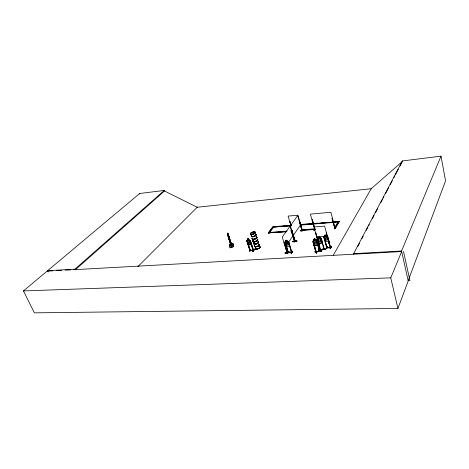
<?xml version="1.0" encoding="UTF-8"?>
<svg xmlns="http://www.w3.org/2000/svg" width="469" height="469" viewBox="0 0 469 469"><rect width="100%" height="100%" fill="white"/><g stroke="black" fill="none" stroke-linecap="round" stroke-linejoin="round"><path stroke-width="0.7" d="M289.555 246.26L289.649 245.047L289.602 246.301L286.623 246.495L285.85 245.293L284.912 242.051L285.211 241.617L288.13 241.418L288.67 241.781L291.835 252.445L291.431 252.492L291.349 252.041L291.73 252.088M317.566 244.66L314.547 245.926L317.566 244.66L317.613 243.259M322.045 242.749L322.08 241.33L322.045 242.749L319.055 244.027L318.252 242.965L317.32 239.612L318.492 238.639M254.005 232.243L253.559 232.108M253.917 232.378L253.612 232.243M253.459 232.495L253.471 232.178M251.947 234.324A2.556 1.014 -17.8 0 0 255.359 232.325A2.556 1.014 -17.8 0 0 251.46 232.642A2.556 1.014 -17.8 0 0 251.947 234.324L252.175 234.248M252.058 234.166L252.345 234.16M252 234.148L252.316 234.148M328.54 241.295L328.675 240.04L328.587 241.336L325.439 241.547L324.642 240.339M316.587 253.225C316.376 251.261 312.653 250.938 316.804 253.137L314.846 251.747M319.289 249.866L321.066 251.308L321.224 251.009L321.077 251.273M319.424 249.602L321.201 251.038M321.242 251.196L319.465 249.737M287.198 253.541L288.67 251.56M317.654 240.421L318.005 240.269L320.79 250.387L320.708 250M319.729 250.423L319.237 250.546L319.659 250.452M313.62 239.29L314.892 238.821L315.244 240.069L315.983 240.198L316.634 242.532L316.276 243.798L315.08 244.308L314.16 243.587L313.503 241.254L314.031 240.568L313.62 239.29L314.922 238.762L315.274 240.011L316.129 239.624L316.681 239.911L319.77 250.827L316.915 240.661M316.387 252.263L313.444 242.139L316.317 252.293M313.943 230.273L314.881 228.808M313.972 230.426L314.91 228.954M325.797 248.963L327.262 246.583L325.984 248.904M327.268 246.758L326.025 248.957M231.393 245.639L231.516 246.893M231.569 245.387L227.641 233.093L228.18 234.377M228.35 236.364L231.598 245.838L228.192 235.667L228.315 236.892M231.24 243.903L228.204 234.629L228.245 235.104M293.008 241.547C302.482 239.899 292.556 242.338 293.025 241.271M288.963 252.568L285.117 252.797L291.882 252.363L291.478 252.48M289.004 252.703L285.099 253.09L288.968 252.533M301.866 230.613L302.054 230.596M294.468 241.934L294.755 241.728L291.824 231.903M295.177 241.13L292.205 231.528L295.171 241.148C295.03 240.228 294.632 241.4 295.095 240.761M287.075 252.293L287.087 252.269M286.917 252.469L287.198 252.627M231.61 245.809L228.391 236.781M52.845 270.859L47.006 271.182L23.45 290.938L34.366 312.852L397.929 308.461L408.218 280.96L401.546 250.991L441.018 156.148L402.338 160.949L353.626 253.665L353.767 254.21M408.165 280.72L445.55 180.882L441.018 156.148M397.929 308.461L390.753 277.853L401.669 251.554L73.293 269.728M323.739 248.617L323.868 248.957M323.798 248.998C325.029 247.421 321.576 251.144 320.433 250.428M313.99 240.556L313.145 240.896L312.835 241.547L316.012 252.433L313.093 242.291L313.503 242.186M312.882 241.541L313.192 240.943M320.362 250.469L320.69 249.924M357.818 246.471L359.512 243.253M361.875 238.739L363.229 236.165M366.271 230.361L367.96 227.137M368.634 225.853L369.314 224.563M372.351 218.759L374.045 215.541M375.733 212.316L377.762 208.447M380.805 202.649L382.493 199.425M383.167 198.135L383.847 196.851M385.536 193.627L388.578 187.829M390.267 184.604L392.295 180.735M393.983 177.517L394.658 176.227M395.338 174.937L398.38 169.133M400.069 165.915L402.097 162.045M253.342 232.46L253.835 232.419M333.353 255.089L371.19 188.731L402.431 161.4L402.338 160.949M371.237 188.726L197.197 207.245L164.508 191L164.297 190.437L139.656 193.498L47.598 270.707L48.225 272.026M331.325 246.331L330.106 248.711L331.606 246.518L330.135 248.676L331.36 246.342M330.106 248.711L331.606 246.524M330.592 247.21L327.045 247.439L327.004 247.908L324.343 237.724L323.932 237.824L324.302 237.795M330.768 247.585L330.668 247.216L327.075 247.544M330.668 247.216L330.627 247.685L327.767 236.687L327.215 236.265M334.561 227.635L335.001 227.512L334.667 227.529M334.467 228.684L335.628 226.732L335.874 226.914L334.714 228.866L334.444 228.684L335.634 226.744M328.974 241.799L329.068 242.139M329.678 241.089L328.429 243.247L329.783 241.13M327.04 247.433L326.547 247.544L326.999 247.439M339.316 221.286L335.505 228.01L334.755 228.069L338.565 221.345L334.673 227.77L335.429 227.711L339.316 221.286L333.459 221.767M327.567 237.566L327.983 237.466L327.567 237.566L330.34 247.702L330.276 247.233M332.451 218.243L332.099 218.273L334.696 227.987L334.966 227.588M326.166 232.196L327.239 236.388M326.283 236.353L325.961 235.075L324.612 235.174L324.999 236.487L324.454 236.933L325.093 239.26L326.037 240.216L327.286 240.128L327.69 239.084L327.051 236.745L326.266 236.376L325.961 235.075L324.659 235.233M332.099 218.273L334.755 228.069M318.609 242.919L318.486 242.561L318.551 242.942M317.695 243.757L318.345 242.696M317.654 243.956L318.633 242.842M317.765 243.944L318.433 242.86M330.663 247.667L326.694 247.908L323.739 236.962L324.12 236.528M324.091 236.487L327.21 236.312M253.606 250.475L250.03 250.78L246.741 240.62L247.034 240.157M246.741 240.62L247.063 240.198C248.869 240.597 246.137 238.012 248.588 238.85L248.928 240.081L249.655 240.409L250.364 242.579L250.077 243.552L248.986 243.628L248.095 242.737L247.386 240.574L247.849 240.14L247.468 238.973L248.588 238.85M315.701 232.976L318.164 241.822M312.342 219.949L312.002 219.984L312.383 219.885L314.945 229.511L314.623 229.529L314.846 229.165M314.019 230.455L315.021 229.095M291.448 252.469C291.46 251.243 281.705 252.392 291.782 252.469M291.091 253.278C295.833 246.753 288.13 257.897 292.539 251.155M291.196 253.453L292.592 251.308M291.366 253.459L292.779 251.32M289.027 252.738L285.105 253.061M296.59 241.576L292.814 241.787L296.531 241.377M304.07 230.502L300.266 230.725M288.048 252.697L284.865 242.039L286.002 241.523M287.872 252.345L288.347 252.234L287.943 252.34M294.538 241.576L294.767 241.711M295.048 241.113L290.346 225.806L297.709 215.57L302.1 230.965M285.105 253.096L285.123 252.779M292.885 241.723L296.549 241.383M304.082 230.519L300.383 230.801M301.631 231.17L302.974 229.4M288.857 242.608L288.505 242.637L291.472 252.492M302.552 229.757L302.3 230.132L314.693 229.171L314.939 228.796L302.552 229.757L302.382 230.426L314.775 229.47L314.617 229.095M299.257 221.532L299.503 221.35L302.071 230.807M285.111 242.807L285.457 242.784L288.306 252.691L288.294 252.31M285.457 242.784L288.406 252.662M284.355 242.842L284.091 243.042L284.355 242.842L287.239 252.809M291.665 232.302L291.917 232.108L291.665 232.302L294.485 241.945M285.258 246.899L286.061 245.744M288.476 242.274L292.908 235.913M293.195 235.491L300.441 225.079M291.747 252.463L288.67 241.781M299.445 220.946L302.241 230.807L299.445 220.946L302.382 230.426M292.492 230.953L291.777 232.108L292.521 231.1M286.055 241.558L285.545 242.01L286.225 244.279L287.151 245.205L288.335 245.129L288.675 244.115L287.995 241.84L287.239 241.476L288.136 241.377L288.658 241.805M291.026 225.214L290.006 221.749L290.979 225.278M286.225 231.815L268.233 232.911L272.929 226.744L291.12 225.249M268.327 233.193L272.929 226.744M252.762 251.355C257.645 244.8 249.444 255.945 254.556 249.485M252.803 251.542L254.403 249.479M253.436 250.141L249.883 250.446L250.182 250.446M249.232 251.765L250.804 249.737M249.995 250.792L246.758 240.603M250.387 250.757L247.333 241.306L246.958 241.4L247.333 241.306M251.278 243.493L251.29 244.671L248.541 244.859L247.779 243.716M248.541 244.859L251.267 244.613L251.255 243.47M250.282 240.351L253.536 250.569L250.282 240.351L248.969 240.017M250.135 241.172L250.516 241.078L250.135 241.172L253.219 250.598L253.518 250.563M249.754 239.981L247.046 240.222M231.34 243.763L231.51 245.498L231.182 243.704M137.863 266.656L197.361 207.087M253.471 232.237L253.723 232.143M294.649 241.904L290.047 226.216L282.268 237.021L287.051 252.838M164.508 191L75.228 269.833L74.934 269.183L47.598 270.707M74.934 269.183L164.297 190.437M316.047 252.41L319.77 250.727M328.974 242.256L324.642 226.128L313.96 226.973M228.303 236.863L231.739 247.274L231.627 245.68M253.518 232.143L253.752 232.272M315.965 252.345L319.729 250.745M319.412 250.868L316.563 240.814L316.98 240.708M320.784 250.376L320.591 249.942L323.698 248.634M317.366 239.612L320.421 250.522L320.362 250.141L324.143 248.523M323.95 249.021L321.054 238.897L321.406 238.75L324.226 248.91L324.126 248.547M231.592 247.134L231.522 245.604M231.739 247.274L227.846 235.397L228.239 236.546M324.226 248.91L320.515 250.493M326.594 247.468L326.729 247.913M326.694 247.837L330.727 247.585M335.001 227.952L330.88 212.281L310.372 214.128L318.422 242.942M314.939 229.136L314.593 229.177M314.746 229.435L315.039 229.417M323.364 248.124L325.375 249.461L323.575 248.037M315.854 251.97L319.33 250.698L315.954 252.052M322.027 242.737L319.031 244.015L318.293 242.936M318.181 237.396L319.395 236.904M322.051 241.359L321.154 237.988L320.626 237.713L319.776 238.1M313.163 240.914L316.147 239.641M317.677 239.014L320.626 237.713M294.948 240.767L295.03 241.33M319.5 250.938L316.563 240.814M228.01 234.219L228.034 233.873L231.416 243.997L228.215 234.84M228.022 234.213L229.675 239.583L229.271 238.645M228.069 234.723L228.268 235.362M227.858 235.415L227.84 234.869L228.315 235.884M228.192 236.1L228.034 233.873M228.268 236.511L228.274 236.904M229.13 237.103L229.634 239.595M228.503 238.035L231.592 247.315L231.651 246.782M229.294 238.909L229.728 240.187M229.441 240.468L229.845 241.412L229.716 240.163M229.423 244.202L233.193 243.288M233.181 243.241L229.488 244.39M229.576 245.826L233.357 244.877L229.634 246.067M233.357 244.877L229.587 246.043L233.369 245.076M233.369 244.97L229.622 245.985M229.746 247.685L233.492 246.571M302.276 230.437L297.909 215.207L288.107 216.092L291.02 225.988M253.366 250.235L250.364 250.446M253.301 250.487L250.194 241.101M330.411 247.585L327.614 237.496M290.006 221.749L291.061 225.917M300.611 224.469L313.016 223.449M315.936 223.209L317.396 223.086M321.781 222.728L323.241 222.605M274.418 226.914L278.797 226.55M280.257 226.433L284.636 226.076M286.096 225.952L289.742 225.653M302.88 224.575L307.259 224.217M308.719 224.1L335.728 221.884M337.188 221.761L338.647 221.644M290.669 225.624L273.333 227.043L290.751 225.911M300.06 224.85L338.342 221.714L338.419 222.013L300.142 225.143M335.863 226.89L334.714 228.86M335.059 227.875L334.632 227.981M287.122 231.1L269.188 232.489L270.713 232.665M290.71 230.818L292.14 230.707M272.149 232.554L277.167 232.167M278.604 232.055L282.907 231.721M284.337 231.61L286.489 231.446M268.233 232.911L286.137 231.522M291.161 231.135L292.597 231.024M291.249 231.428L292.685 231.317M293.019 241.301L296.783 241.031M293.061 241.435L296.848 241.201M316.739 236.939L327.374 236.188M285.674 240.363L286.858 240.28M285.211 243.188L289.021 242.924M250.059 250.792L250.352 250.763L247.28 241.377M353.626 253.665L401.546 250.991M56.497 270.66L61.609 270.373M65.261 270.173L70.373 269.892M23.45 290.938L390.753 277.853M408.206 280.614L409.929 280.556L403.463 251.355M320.714 251.425L318.861 249.825L320.907 251.378M287.327 252.615L284.22 242.848M316.124 239.677L316.645 239.946L317.548 243.253M325.205 249.502L323.575 248.025M313.761 244.877L314.564 245.944M228.239 236.054L231.598 245.82M231.469 244.929L231.211 243.798M300.324 230.871L304.006 230.566M229.148 239.272L229.429 239.911L229.054 238.27M228.978 237.455L229.259 238.094L228.89 236.464M139.656 193.498L139.868 194.049M227.682 233.081L227.922 234.084M229.57 245.797L229.652 246.231M286.037 241.582L285.633 240.304L286.905 240.216L287.251 241.459M286.876 240.257L287.221 241.5M233.539 246.7L229.798 247.908M313.673 239.313L314.048 240.579M312.383 219.885L314.394 227.107M315.877 232.958L318.299 241.881M324.343 237.724L327.104 247.884M323.786 236.98L324.695 240.304M326.547 247.544L326.653 247.908M335.429 227.711L335.505 228.01M335.007 227.518L335.101 227.87M229.675 240.175L229.804 241.424M228.913 236.722L228.954 237.197M229.077 238.528L229.124 239.014M228.368 236.429L228.409 236.909M228.081 235.884L227.84 234.869M256.848 237.261A2.538 1.026 -17.8 0 1 254.538 239.337A2.538 1.026 -17.8 0 1 252.345 238.416M256.092 237.015A2.538 1.026 -17.8 0 1 256.537 237.097M256.514 236.933A2.574 1.044 -17.8 0 1 255.13 238.997A2.574 1.044 -17.8 0 1 252.088 238.586M257.241 239.301A2.538 1.038 -17.8 0 1 257.065 240.732A2.538 1.038 -17.8 0 1 253.94 241.711A2.538 1.038 -17.8 0 1 253.055 240.615M257.182 239.131A2.533 1.032 -17.8 0 1 257 240.562A2.533 1.032 -17.8 0 1 253.893 241.535A2.533 1.032 -17.8 0 1 253.008 240.445M257.205 239.19A2.538 1.038 -17.8 0 1 257.03 240.626A2.538 1.038 -17.8 0 1 253.905 241.605A2.538 1.038 -17.8 0 1 253.014 240.509M255.992 234.482A2.58 1.032 -17.8 0 1 253.647 236.575A2.58 1.032 -17.8 0 1 251.425 235.661M256.396 236.663A2.538 1.026 -17.8 0 1 255.03 238.698A2.538 1.026 -17.8 0 1 252.029 238.293M255.699 234.488A2.544 1.02 -17.8 0 1 255.511 235.901A2.544 1.02 -17.8 0 1 252.386 236.886A2.544 1.02 -17.8 0 1 251.501 235.807M256.473 236.798A2.574 1.038 -17.8 0 1 255.089 238.862A2.574 1.038 -17.8 0 1 252.041 238.451M255.951 234.348A2.58 1.032 -17.8 0 1 253.6 236.44A2.58 1.032 -17.8 0 1 251.378 235.526M255.183 234.101A2.58 1.032 -17.8 0 1 255.634 234.183M255.558 234.049A2.544 1.02 -17.8 0 1 254.186 236.077A2.544 1.02 -17.8 0 1 251.185 235.684M258.454 244.402A2.527 1.049 -17.8 0 1 259.099 245.609A2.527 1.049 -17.8 0 1 256.191 246.887A2.527 1.049 -17.8 0 1 254.556 246.119M258.876 244.326A2.562 1.061 -17.8 0 1 257.516 246.418A2.562 1.061 -17.8 0 1 254.474 245.973M259.568 246.559A2.527 1.055 -17.8 0 1 259.398 248.019A2.527 1.055 -17.8 0 1 256.291 248.992A2.527 1.055 -17.8 0 1 255.394 247.867A2.521 1.055 -17.8 0 0 256.279 248.928A2.521 1.055 -17.8 0 0 259.369 247.954A2.521 1.055 -17.8 0 0 259.539 246.501M257.305 239.518A2.533 1.032 -17.8 0 1 255.951 241.564A2.533 1.032 -17.8 0 1 252.955 241.148A2.521 1.026 -17.8 0 0 255.945 241.558A2.521 1.026 -17.8 0 0 257.293 239.524M259.586 246.653A2.521 1.055 -17.8 0 1 259.416 248.107A2.521 1.055 -17.8 0 1 256.326 249.08A2.527 1.055 -17.8 0 1 255.423 247.954A2.521 1.055 -17.8 0 0 256.32 249.068A2.527 1.055 -17.8 0 0 259.421 248.101A2.527 1.055 -17.8 0 0 259.592 246.647A2.521 1.055 -17.8 0 1 259.416 248.095A2.521 1.055 -17.8 0 1 256.32 249.068A2.521 1.055 -17.8 0 1 255.435 247.96M253.078 240.703A2.538 1.038 -17.8 0 0 253.969 241.799A2.538 1.038 -17.8 0 0 257.088 240.82A2.538 1.038 -17.8 0 0 257.27 239.383A2.538 1.038 -17.8 0 1 257.088 240.808A2.538 1.038 -17.8 0 1 253.969 241.793A2.538 1.038 -17.8 0 1 253.078 240.691M258.05 241.74A2.568 1.055 -17.8 0 1 257.874 243.2A2.568 1.055 -17.8 0 1 254.72 244.185A2.568 1.055 -17.8 0 1 253.817 243.071M258.759 244.056A2.527 1.049 -17.8 0 1 257.417 246.119A2.527 1.049 -17.8 0 1 254.415 245.686M258.073 241.904A2.533 1.044 -17.8 0 1 257.897 243.347A2.533 1.044 -17.8 0 1 254.784 244.32A2.533 1.044 -17.8 0 1 253.893 243.218M258.835 244.191A2.562 1.061 -17.8 0 1 257.469 246.284A2.562 1.061 -17.8 0 1 254.433 245.838M258.325 241.769A2.568 1.055 -17.8 0 1 257.334 243.376A2.568 1.055 -17.8 0 1 254.192 243.991A2.568 1.055 -17.8 0 1 254.104 242.602M258.243 241.635A2.533 1.038 -17.8 0 1 255.951 243.722A2.533 1.038 -17.8 0 1 253.758 242.784M321.118 240.615L320.761 241.887L319.571 242.391L318.656 241.67L318.005 239.337L318.527 238.651L318.129 237.373L319.424 236.845L319.741 238.158L320.479 238.287L321.118 240.615M273.685 226.973L269.001 233.14L273.597 226.691L273.685 226.973M315.995 242.801L314.799 243.311L314.148 240.984L315.344 240.474L315.995 242.801M320.485 240.89L319.289 241.394L318.644 239.067L319.84 238.557L320.485 240.89M314.717 239.102L313.949 239.43L314.066 239.847L314.834 239.524L314.717 239.102M319.219 237.191L318.451 237.519L318.568 237.935L319.336 237.607L319.219 237.191M248.429 239.102L247.726 239.155L247.855 239.542L248.558 239.495L248.429 239.102M249.068 240.45L247.972 240.527L248.681 242.696L249.778 242.62L249.068 240.45M325.756 235.35L324.953 235.403L325.064 235.825L325.873 235.766L325.756 235.35M326.383 236.792L325.128 236.886L325.762 239.219L327.016 239.131L326.383 236.792M286.723 240.474L285.961 240.527L286.084 240.937L286.846 240.884L286.723 240.474M287.362 241.887L286.178 241.963L286.858 244.232L288.042 244.156L287.362 241.887M251.917 234.236A2.556 1.014 -17.8 0 0 255.329 232.243A2.556 1.014 -17.8 0 0 251.431 232.554A2.556 1.014 -17.8 0 0 251.917 234.236M251.994 234.453A2.544 1.008 -17.8 0 0 255.388 232.46A2.544 1.008 -17.8 0 0 251.507 232.771A2.544 1.008 -17.8 0 0 251.994 234.453"/></g></svg>
